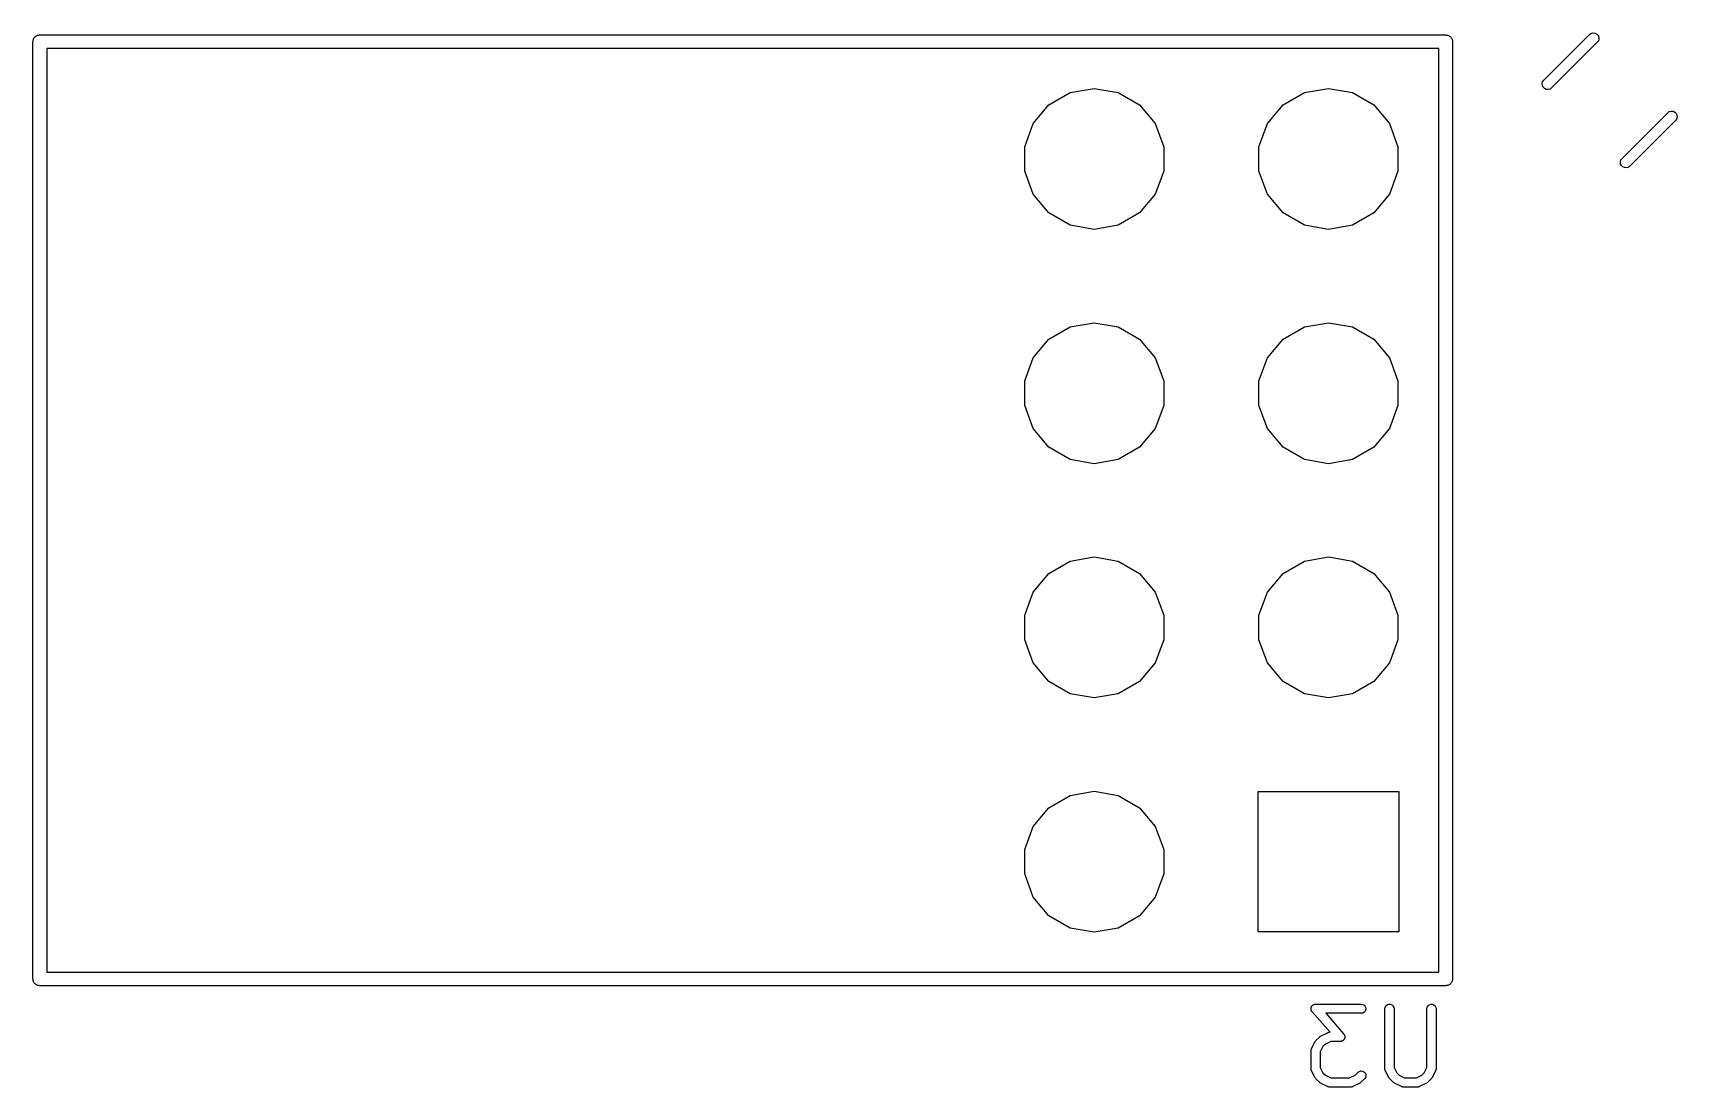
# Model space of a CAD drawing. Extents: x 100.3 to 129.7, y -169.9 to -105.7.
# Drawn here: x 105.97 to 123.8, y -149.12 to -137.69 of the extents above; entities that cross this region are included whole.
import ezdxf

# ---------------------------------------------------------------- set-up
doc = ezdxf.new("R2010")
doc.units = 0
doc.header["$MEASUREMENT"] = 0
doc.layers.add('BLACK', color=7, linetype='CONTINUOUS')

msp = doc.modelspace()

# ---------------------------------------------------------------- linework, layer by layer
at = {"layer": 'Black'}
for p, q in [((105.971, -137.782), (105.973, -137.776)), ((105.971, -147.942), (105.971, -137.782)), ((105.973, -137.769), (105.975, -137.763)), ((105.973, -137.776), (105.973, -137.769)), ((105.975, -137.763), (105.976, -137.757)), ((105.976, -137.757), (105.979, -137.751)), ((105.979, -137.751), (105.982, -137.745)), ((105.982, -137.745), (105.986, -137.74)), ((105.986, -137.74), (105.989, -137.734)), ((105.989, -137.734), (105.994, -137.73)), ((105.994, -137.73), (105.998, -137.725)), ((105.998, -137.725), (106.004, -137.722)), ((106.004, -137.722), (106.009, -137.718)), ((106.009, -137.718), (106.015, -137.715)), ((106.015, -137.715), (106.021, -137.712)), ((106.021, -137.712), (106.027, -137.711)), ((106.027, -137.711), (106.033, -137.709)), ((106.033, -137.709), (106.04, -137.709)), ((106.04, -137.709), (106.046, -137.707)), ((106.046, -137.707), (121.286, -137.707)), ((121.286, -137.707), (121.293, -137.709)), ((121.293, -137.709), (121.3, -137.709)), ((121.3, -137.709), (121.306, -137.711)), ((121.306, -137.711), (121.312, -137.712)), ((121.312, -137.712), (121.318, -137.715)), ((121.318, -137.715), (121.324, -137.718)), ((121.324, -137.718), (121.329, -137.722)), ((121.329, -137.722), (121.335, -137.725)), ((121.335, -137.725), (121.339, -137.73)), ((121.339, -137.73), (121.344, -137.734)), ((121.344, -137.734), (121.347, -137.74)), ((121.347, -137.74), (121.351, -137.745)), ((121.351, -137.745), (121.354, -137.751)), ((121.354, -137.751), (121.357, -137.757)), ((121.357, -137.757), (121.358, -137.763)), ((121.358, -137.763), (121.36, -137.769)), ((121.36, -137.769), (121.36, -137.776)), ((121.36, -137.776), (121.361, -137.782)), ((121.361, -137.782), (121.361, -147.942)), ((122.35, -138.198), (122.845, -137.703)), ((122.845, -137.703), (122.862, -137.691)), ((122.862, -137.691), (122.882, -137.686)), ((122.882, -137.686), (122.903, -137.688)), ((122.903, -137.688), (122.922, -137.697)), ((122.922, -137.697), (122.937, -137.711)), ((122.942, -137.771), (122.93, -137.788)), ((122.937, -137.711), (122.946, -137.73)), ((122.947, -137.751), (122.942, -137.771)), ((122.946, -137.73), (122.947, -137.751)), ((106.121, -137.857), (106.121, -147.868)), ((121.212, -137.857), (106.121, -137.857)), ((121.212, -147.868), (121.212, -137.857)), ((122.93, -137.788), (122.435, -138.283)), ((117.215, -138.334), (117.477, -138.288)), ((117.477, -138.288), (117.738, -138.334)), ((119.755, -138.334), (120.016, -138.288)), ((120.016, -138.288), (120.278, -138.334)), ((122.333, -138.235), (122.338, -138.215)), ((122.335, -138.256), (122.333, -138.235)), ((122.344, -138.275), (122.335, -138.256)), ((122.338, -138.215), (122.35, -138.198)), ((122.358, -138.29), (122.344, -138.275)), ((122.377, -138.299), (122.358, -138.29)), ((122.398, -138.3), (122.377, -138.299)), ((122.418, -138.295), (122.398, -138.3)), ((122.435, -138.283), (122.418, -138.295)), ((116.814, -138.67), (116.985, -138.467)), ((116.985, -138.467), (117.215, -138.334)), ((117.738, -138.334), (117.968, -138.467)), ((117.968, -138.467), (118.139, -138.67)), ((119.354, -138.67), (119.525, -138.467)), ((119.525, -138.467), (119.755, -138.334)), ((120.278, -138.334), (120.508, -138.467)), ((120.508, -138.467), (120.679, -138.67)), ((116.723, -138.92), (116.814, -138.67)), ((118.139, -138.67), (118.23, -138.92)), ((119.263, -138.92), (119.354, -138.67)), ((120.679, -138.67), (120.77, -138.92)), ((123.199, -139.047), (123.694, -138.552)), ((123.779, -138.637), (123.284, -139.132)), ((123.694, -138.552), (123.711, -138.54)), ((123.711, -138.54), (123.731, -138.535)), ((123.731, -138.535), (123.752, -138.536)), ((123.752, -138.536), (123.771, -138.545)), ((123.771, -138.545), (123.785, -138.56)), ((123.791, -138.62), (123.779, -138.637)), ((123.785, -138.56), (123.794, -138.579)), ((123.796, -138.6), (123.791, -138.62)), ((123.794, -138.579), (123.796, -138.6)), ((116.723, -139.185), (116.723, -138.92)), ((118.23, -138.92), (118.23, -139.185)), ((119.263, -139.185), (119.263, -138.92)), ((120.77, -138.92), (120.77, -139.185)), ((116.814, -139.435), (116.723, -139.185)), ((118.23, -139.185), (118.139, -139.435)), ((119.354, -139.435), (119.263, -139.185)), ((120.77, -139.185), (120.679, -139.435)), ((123.182, -139.084), (123.187, -139.064)), ((123.183, -139.105), (123.182, -139.084)), ((123.192, -139.124), (123.183, -139.105)), ((123.187, -139.064), (123.199, -139.047)), ((123.207, -139.138), (123.192, -139.124)), ((123.226, -139.147), (123.207, -139.138)), ((123.247, -139.149), (123.226, -139.147)), ((123.267, -139.144), (123.247, -139.149)), ((123.284, -139.132), (123.267, -139.144)), ((116.985, -139.638), (116.814, -139.435)), ((118.139, -139.435), (117.968, -139.638)), ((119.525, -139.638), (119.354, -139.435)), ((120.679, -139.435), (120.508, -139.638)), ((117.215, -139.771), (116.985, -139.638)), ((117.968, -139.638), (117.738, -139.771)), ((119.755, -139.771), (119.525, -139.638)), ((120.508, -139.638), (120.278, -139.771)), ((117.477, -139.817), (117.215, -139.771)), ((117.738, -139.771), (117.477, -139.817)), ((120.016, -139.817), (119.755, -139.771)), ((120.278, -139.771), (120.016, -139.817)), ((116.985, -141.007), (117.215, -140.874)), ((117.215, -140.874), (117.477, -140.828)), ((117.477, -140.828), (117.738, -140.874)), ((117.738, -140.874), (117.968, -141.007)), ((119.525, -141.007), (119.755, -140.874)), ((119.755, -140.874), (120.016, -140.828)), ((120.016, -140.828), (120.278, -140.874)), ((120.278, -140.874), (120.508, -141.007)), ((116.814, -141.21), (116.985, -141.007)), ((117.968, -141.007), (118.139, -141.21)), ((119.354, -141.21), (119.525, -141.007)), ((120.508, -141.007), (120.679, -141.21)), ((116.723, -141.46), (116.814, -141.21)), ((118.139, -141.21), (118.23, -141.46)), ((119.263, -141.46), (119.354, -141.21)), ((120.679, -141.21), (120.77, -141.46)), ((116.723, -141.725), (116.723, -141.46)), ((118.23, -141.46), (118.23, -141.725)), ((119.263, -141.725), (119.263, -141.46)), ((120.77, -141.46), (120.77, -141.725)), ((116.814, -141.975), (116.723, -141.725)), ((118.23, -141.725), (118.139, -141.975)), ((119.354, -141.975), (119.263, -141.725)), ((120.77, -141.725), (120.679, -141.975)), ((116.985, -142.178), (116.814, -141.975)), ((118.139, -141.975), (117.968, -142.178)), ((119.525, -142.178), (119.354, -141.975)), ((120.679, -141.975), (120.508, -142.178)), ((117.215, -142.311), (116.985, -142.178)), ((117.968, -142.178), (117.738, -142.311)), ((119.755, -142.311), (119.525, -142.178)), ((120.508, -142.178), (120.278, -142.311)), ((117.477, -142.357), (117.215, -142.311)), ((117.738, -142.311), (117.477, -142.357)), ((120.016, -142.357), (119.755, -142.311)), ((120.278, -142.311), (120.016, -142.357)), ((116.985, -143.547), (117.215, -143.414)), ((117.215, -143.414), (117.477, -143.368)), ((117.477, -143.368), (117.738, -143.414)), ((117.738, -143.414), (117.968, -143.547)), ((119.525, -143.547), (119.755, -143.414)), ((119.755, -143.414), (120.016, -143.368)), ((120.016, -143.368), (120.278, -143.414)), ((120.278, -143.414), (120.508, -143.547)), ((116.814, -143.75), (116.985, -143.547)), ((117.968, -143.547), (118.139, -143.75)), ((119.354, -143.75), (119.525, -143.547)), ((120.508, -143.547), (120.679, -143.75)), ((116.723, -144), (116.814, -143.75)), ((118.139, -143.75), (118.23, -144)), ((119.263, -144), (119.354, -143.75)), ((120.679, -143.75), (120.77, -144)), ((116.723, -144.265), (116.723, -144)), ((118.23, -144), (118.23, -144.265)), ((119.263, -144.265), (119.263, -144)), ((120.77, -144), (120.77, -144.265)), ((116.814, -144.515), (116.723, -144.265)), ((118.23, -144.265), (118.139, -144.515)), ((119.354, -144.515), (119.263, -144.265)), ((120.77, -144.265), (120.679, -144.515)), ((116.985, -144.718), (116.814, -144.515)), ((118.139, -144.515), (117.968, -144.718)), ((119.525, -144.718), (119.354, -144.515)), ((120.679, -144.515), (120.508, -144.718)), ((117.215, -144.851), (116.985, -144.718)), ((117.968, -144.718), (117.738, -144.851)), ((119.755, -144.851), (119.525, -144.718)), ((120.508, -144.718), (120.278, -144.851)), ((117.477, -144.897), (117.215, -144.851)), ((117.738, -144.851), (117.477, -144.897)), ((120.016, -144.897), (119.755, -144.851)), ((120.278, -144.851), (120.016, -144.897)), ((116.985, -146.087), (117.215, -145.954)), ((117.215, -145.954), (117.477, -145.908)), ((117.477, -145.908), (117.738, -145.954)), ((117.738, -145.954), (117.968, -146.087)), ((119.254, -147.434), (119.254, -145.91)), ((119.254, -145.91), (120.778, -145.91)), ((120.778, -145.91), (120.778, -147.434)), ((116.814, -146.29), (116.985, -146.087)), ((117.968, -146.087), (118.139, -146.29)), ((116.723, -146.54), (116.814, -146.29)), ((118.139, -146.29), (118.23, -146.54)), ((116.723, -146.805), (116.723, -146.54)), ((118.23, -146.54), (118.23, -146.805)), ((116.814, -147.055), (116.723, -146.805)), ((118.23, -146.805), (118.139, -147.055)), ((116.985, -147.258), (116.814, -147.055)), ((118.139, -147.055), (117.968, -147.258)), ((117.215, -147.391), (116.985, -147.258)), ((117.477, -147.437), (117.215, -147.391)), ((117.738, -147.391), (117.477, -147.437)), ((117.968, -147.258), (117.738, -147.391)), ((120.778, -147.434), (119.254, -147.434)), ((105.973, -147.949), (105.971, -147.942)), ((106.121, -147.868), (121.212, -147.868)), ((121.361, -147.942), (121.36, -147.949)), ((105.973, -147.956), (105.973, -147.949)), ((105.975, -147.962), (105.973, -147.956)), ((105.976, -147.968), (105.975, -147.962)), ((105.979, -147.974), (105.976, -147.968)), ((105.982, -147.98), (105.979, -147.974)), ((105.986, -147.985), (105.982, -147.98)), ((105.989, -147.991), (105.986, -147.985)), ((105.994, -147.995), (105.989, -147.991)), ((105.998, -148), (105.994, -147.995)), ((106.004, -148.003), (105.998, -148)), ((106.009, -148.007), (106.004, -148.003)), ((106.015, -148.01), (106.009, -148.007)), ((106.021, -148.013), (106.015, -148.01)), ((106.027, -148.014), (106.021, -148.013)), ((106.033, -148.016), (106.027, -148.014)), ((106.04, -148.016), (106.033, -148.016)), ((106.046, -148.017), (106.04, -148.016)), ((121.286, -148.017), (106.046, -148.017)), ((121.293, -148.016), (121.286, -148.017)), ((121.3, -148.016), (121.293, -148.016)), ((121.306, -148.014), (121.3, -148.016)), ((121.312, -148.013), (121.306, -148.014)), ((121.318, -148.01), (121.312, -148.013)), ((121.324, -148.007), (121.318, -148.01)), ((121.329, -148.003), (121.324, -148.007)), ((121.335, -148), (121.329, -148.003)), ((121.339, -147.995), (121.335, -148)), ((121.344, -147.991), (121.339, -147.995)), ((121.347, -147.985), (121.344, -147.991)), ((121.351, -147.98), (121.347, -147.985)), ((121.354, -147.974), (121.351, -147.98)), ((121.357, -147.968), (121.354, -147.974)), ((121.358, -147.962), (121.357, -147.968)), ((121.36, -147.956), (121.358, -147.962)), ((121.36, -147.949), (121.36, -147.956)), ((119.827, -148.267), (119.828, -148.263)), ((119.828, -148.271), (119.827, -148.267)), ((119.828, -148.258), (119.829, -148.254)), ((119.828, -148.263), (119.828, -148.258)), ((119.828, -148.275), (119.828, -148.271)), ((119.829, -148.28), (119.828, -148.275)), ((119.829, -148.254), (119.83, -148.25)), ((119.83, -148.284), (119.829, -148.28)), ((119.83, -148.25), (119.832, -148.246)), ((119.832, -148.288), (119.83, -148.284)), ((119.832, -148.246), (119.834, -148.241)), ((119.834, -148.291), (119.832, -148.288)), ((119.834, -148.241), (119.836, -148.238)), ((119.837, -148.295), (119.834, -148.291)), ((119.836, -148.238), (119.838, -148.235)), ((119.839, -148.299), (119.837, -148.295)), ((119.838, -148.235), (119.842, -148.232)), ((120.033, -148.521), (119.839, -148.299)), ((119.842, -148.232), (119.845, -148.228)), ((119.845, -148.228), (119.848, -148.226)), ((119.848, -148.226), (119.851, -148.224)), ((119.851, -148.224), (119.856, -148.222)), ((119.856, -148.222), (119.86, -148.219)), ((119.86, -148.219), (119.864, -148.219)), ((119.864, -148.219), (119.867, -148.217)), ((119.867, -148.217), (119.872, -148.217)), ((119.872, -148.217), (119.877, -148.216)), ((119.877, -148.216), (120.372, -148.216)), ((120.372, -148.216), (120.389, -148.219)), ((120.389, -148.219), (120.404, -148.228)), ((120.404, -148.228), (120.415, -148.241)), ((120.415, -148.291), (120.404, -148.305)), ((120.415, -148.241), (120.421, -148.258)), ((120.421, -148.275), (120.415, -148.291)), ((120.421, -148.258), (120.421, -148.275)), ((120.627, -148.266), (120.63, -148.249)), ((120.627, -148.914), (120.627, -148.266)), ((120.63, -148.249), (120.639, -148.234)), ((120.639, -148.234), (120.652, -148.223)), ((120.652, -148.223), (120.668, -148.217)), ((120.668, -148.217), (120.686, -148.217)), ((120.686, -148.217), (120.702, -148.223)), ((120.702, -148.223), (120.715, -148.234)), ((120.715, -148.234), (120.724, -148.249)), ((120.724, -148.249), (120.727, -148.266)), ((120.727, -148.266), (120.727, -148.902)), ((121.084, -148.266), (121.087, -148.249)), ((121.084, -148.902), (121.084, -148.266)), ((121.087, -148.249), (121.096, -148.234)), ((121.096, -148.234), (121.109, -148.223)), ((121.109, -148.223), (121.125, -148.217)), ((121.125, -148.217), (121.143, -148.217)), ((121.143, -148.217), (121.159, -148.223)), ((121.159, -148.223), (121.172, -148.234)), ((121.172, -148.234), (121.181, -148.249)), ((121.181, -148.249), (121.184, -148.266)), ((121.184, -148.266), (121.184, -148.914)), ((120.372, -148.316), (119.987, -148.316)), ((119.987, -148.316), (120.181, -148.538)), ((120.389, -148.313), (120.372, -148.316)), ((120.404, -148.305), (120.389, -148.313)), ((119.832, -148.701), (119.87, -148.625)), ((119.87, -148.625), (119.875, -148.619)), ((119.875, -148.619), (119.88, -148.612)), ((119.88, -148.612), (119.918, -148.574)), ((119.918, -148.574), (119.924, -148.569)), ((119.924, -148.569), (119.931, -148.565)), ((119.931, -148.565), (120.007, -148.526)), ((119.983, -148.65), (119.956, -148.677)), ((120.041, -148.621), (119.983, -148.65)), ((120.007, -148.526), (120.01, -148.526)), ((120.01, -148.526), (120.012, -148.524)), ((120.012, -148.524), (120.018, -148.523)), ((120.018, -148.523), (120.024, -148.521)), ((120.024, -148.521), (120.026, -148.522)), ((120.026, -148.522), (120.029, -148.521)), ((120.029, -148.521), (120.033, -148.521)), ((120.144, -148.621), (120.041, -148.621)), ((120.148, -148.62), (120.144, -148.621)), ((120.153, -148.62), (120.148, -148.62)), ((120.157, -148.619), (120.153, -148.62)), ((120.161, -148.618), (120.157, -148.619)), ((120.165, -148.616), (120.161, -148.618)), ((120.169, -148.614), (120.165, -148.616)), ((120.172, -148.611), (120.169, -148.614)), ((120.176, -148.609), (120.172, -148.611)), ((120.179, -148.606), (120.176, -148.609)), ((120.183, -148.603), (120.179, -148.606)), ((120.181, -148.538), (120.184, -148.542)), ((120.184, -148.599), (120.183, -148.603)), ((120.184, -148.542), (120.187, -148.546)), ((120.187, -148.596), (120.184, -148.599)), ((120.187, -148.546), (120.188, -148.55)), ((120.189, -148.592), (120.187, -148.596)), ((120.188, -148.55), (120.19, -148.553)), ((120.191, -148.587), (120.189, -148.592)), ((120.19, -148.553), (120.191, -148.558)), ((120.191, -148.558), (120.193, -148.562)), ((120.193, -148.58), (120.191, -148.583)), ((120.191, -148.583), (120.191, -148.587)), ((120.193, -148.562), (120.193, -148.566)), ((120.193, -148.566), (120.194, -148.57)), ((120.194, -148.57), (120.193, -148.575)), ((120.193, -148.575), (120.193, -148.58)), ((119.827, -148.718), (119.829, -148.712)), ((119.827, -148.721), (119.827, -148.718)), ((119.827, -148.724), (119.827, -148.721)), ((119.827, -148.914), (119.827, -148.724)), ((119.829, -148.712), (119.83, -148.706)), ((119.83, -148.706), (119.831, -148.704)), ((119.831, -148.704), (119.832, -148.701)), ((119.956, -148.677), (119.927, -148.735)), ((119.927, -148.735), (119.927, -148.902)), ((119.827, -148.917), (119.827, -148.914)), ((119.827, -148.92), (119.827, -148.917)), ((119.829, -148.925), (119.827, -148.92)), ((119.83, -148.931), (119.829, -148.925)), ((119.831, -148.934), (119.83, -148.931)), ((119.832, -148.936), (119.831, -148.934)), ((119.87, -149.013), (119.832, -148.936)), ((119.875, -149.019), (119.87, -149.013)), ((119.927, -148.902), (119.956, -148.961)), ((119.956, -148.961), (119.983, -148.987)), ((119.983, -148.987), (120.041, -149.016)), ((120.041, -149.016), (120.246, -149.016)), ((120.246, -149.016), (120.304, -148.987)), ((120.304, -148.987), (120.337, -148.955)), ((120.337, -148.955), (120.351, -148.945)), ((120.351, -148.945), (120.368, -148.94)), ((120.368, -148.94), (120.385, -148.942)), ((120.385, -148.942), (120.401, -148.949)), ((120.401, -148.949), (120.413, -148.962)), ((120.417, -149.011), (120.407, -149.026)), ((120.413, -148.962), (120.42, -148.977)), ((120.422, -148.995), (120.417, -149.011)), ((120.42, -148.977), (120.422, -148.995)), ((120.627, -148.917), (120.627, -148.914)), ((120.627, -148.92), (120.627, -148.917)), ((120.629, -148.925), (120.627, -148.92)), ((120.63, -148.931), (120.629, -148.925)), ((120.631, -148.934), (120.63, -148.931)), ((120.632, -148.936), (120.631, -148.934)), ((120.67, -149.013), (120.632, -148.936)), ((120.675, -149.019), (120.67, -149.013)), ((120.727, -148.902), (120.756, -148.961)), ((120.756, -148.961), (120.783, -148.987)), ((120.783, -148.987), (120.841, -149.016)), ((120.841, -149.016), (120.97, -149.016)), ((120.97, -149.016), (121.028, -148.987)), ((121.028, -148.987), (121.055, -148.961)), ((121.055, -148.961), (121.084, -148.902)), ((121.141, -149.013), (121.136, -149.019)), ((121.179, -148.936), (121.141, -149.013)), ((121.18, -148.934), (121.179, -148.936)), ((121.181, -148.931), (121.18, -148.934)), ((121.182, -148.925), (121.181, -148.931)), ((121.184, -148.92), (121.182, -148.925)), ((121.184, -148.914), (121.184, -148.917)), ((121.184, -148.917), (121.184, -148.92)), ((119.88, -149.026), (119.875, -149.019)), ((119.918, -149.064), (119.88, -149.026)), ((119.924, -149.068), (119.918, -149.064)), ((119.931, -149.073), (119.924, -149.068)), ((120.007, -149.111), (119.931, -149.073)), ((120.01, -149.112), (120.007, -149.111)), ((120.012, -149.113), (120.01, -149.112)), ((120.018, -149.114), (120.012, -149.113)), ((120.024, -149.116), (120.018, -149.114)), ((120.026, -149.116), (120.024, -149.116)), ((120.029, -149.116), (120.026, -149.116)), ((120.258, -149.116), (120.029, -149.116)), ((120.261, -149.116), (120.258, -149.116)), ((120.264, -149.116), (120.261, -149.116)), ((120.269, -149.114), (120.264, -149.116)), ((120.275, -149.113), (120.269, -149.114)), ((120.277, -149.112), (120.275, -149.113)), ((120.28, -149.111), (120.277, -149.112)), ((120.356, -149.073), (120.28, -149.111)), ((120.363, -149.068), (120.356, -149.073)), ((120.369, -149.064), (120.363, -149.068)), ((120.407, -149.026), (120.369, -149.064)), ((120.68, -149.026), (120.675, -149.019)), ((120.718, -149.064), (120.68, -149.026)), ((120.724, -149.068), (120.718, -149.064)), ((120.731, -149.073), (120.724, -149.068)), ((120.807, -149.111), (120.731, -149.073)), ((120.81, -149.112), (120.807, -149.111)), ((120.812, -149.113), (120.81, -149.112)), ((120.818, -149.114), (120.812, -149.113)), ((120.824, -149.116), (120.818, -149.114)), ((120.826, -149.116), (120.824, -149.116)), ((120.829, -149.116), (120.826, -149.116)), ((120.982, -149.116), (120.829, -149.116)), ((120.984, -149.116), (120.982, -149.116)), ((120.987, -149.116), (120.984, -149.116)), ((120.993, -149.114), (120.987, -149.116)), ((120.999, -149.113), (120.993, -149.114)), ((121.001, -149.112), (120.999, -149.113)), ((121.004, -149.111), (121.001, -149.112)), ((121.08, -149.073), (121.004, -149.111)), ((121.087, -149.068), (121.08, -149.073)), ((121.093, -149.064), (121.087, -149.068)), ((121.131, -149.026), (121.093, -149.064)), ((121.136, -149.019), (121.131, -149.026))]:
    msp.add_line(p, q, dxfattribs=at)

doc.saveas('drawing.dxf')
